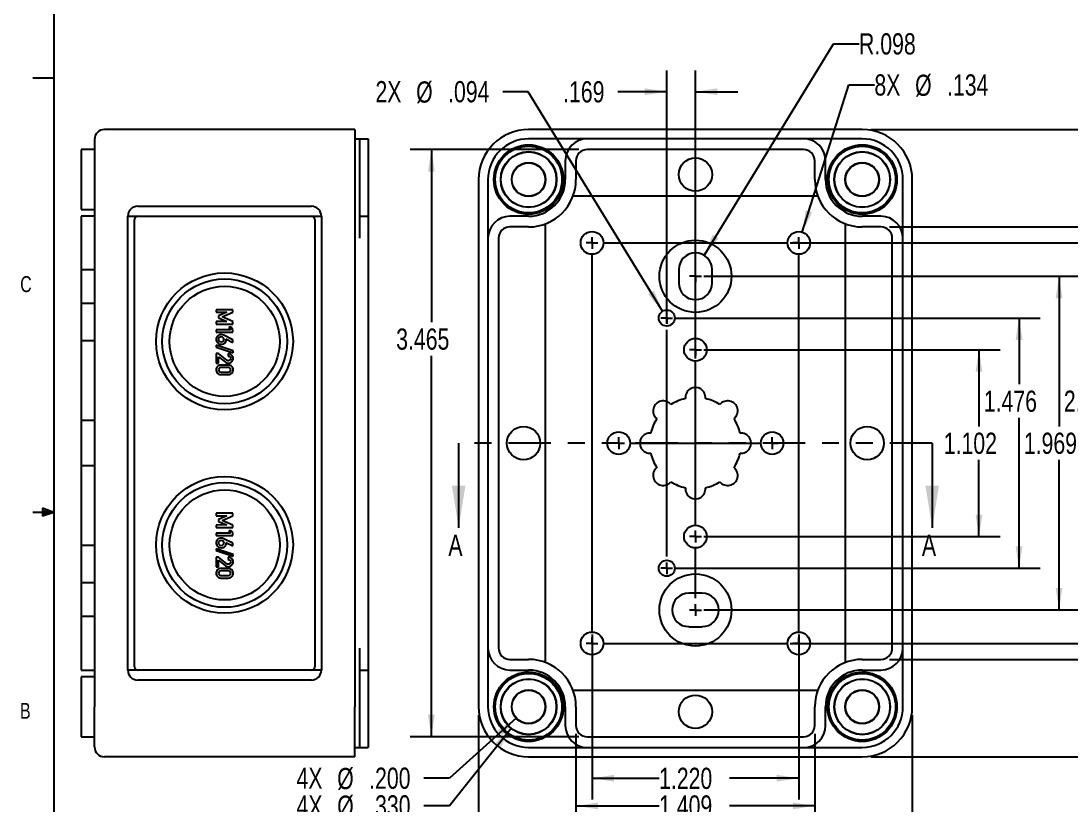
# Paper-space layout 'Layout1' of a CAD drawing. Extents: x 0.4 to 16.6, y 0.2 to 10.8.
# Drawn here: x 0.43 to 6.63, y 3.79 to 8.42 of the extents above; entities that cross this region are included whole.
import ezdxf

# ---------------------------------------------------------------- set-up
doc = ezdxf.new("R2010")
doc.units = 0
doc.header["$MEASUREMENT"] = 0
for name, pattern in [('SLD-DASHED', [0.075, 0.05, -0.025]), ('SLD-PHANTOM', [0.5, 0.25, -0.05, 0.05, -0.05, 0.05, -0.05]), ('SLD-SOLID', [0])]:
    doc.linetypes.add(name, pattern=pattern)
doc.layers.get('0').update_dxf_attribs({"linetype": 'CONTINUOUS'})
doc.layers.add('SLD-0', color=7, linetype='SLD-SOLID')
doc.styles.add('SLDTEXTSTYLE1', font='TXT', dxfattribs={"width": 0.75})
doc.dimstyles.new('SLDDIMSTYLE0', dxfattribs={"dimtxt": 0.125, "dimasz": 0.13, "dimexe": 0, "dimexo": 0.0625, "dimgap": 0.03125, "dimtad": 0, "dimtih": 1, "dimtoh": 1, "dimdec": 3, "dimrnd": 1e-09, "dimzin": 12, "dimtxsty": 'SLDTEXTSTYLE1', "dimsah": 1, "dimcen": 0.09, "dimazin": 3, "dimtfac": 1, "dimtdec": 3, "dimtofl": 0, "dimtmove": 0, "dimatfit": 3, "dimtolj": 1, "dimtzin": 12})
doc.dimstyles.new('SLDDIMSTYLE1', dxfattribs={"dimtxt": 0.125, "dimasz": 0.13, "dimexe": 0, "dimexo": 0.0625, "dimgap": 0.03125, "dimtad": 0, "dimtih": 1, "dimtoh": 1, "dimdec": 3, "dimrnd": 1e-09, "dimzin": 4, "dimtxsty": 'SLDTEXTSTYLE1', "dimsah": 1, "dimcen": 0.09, "dimazin": 3, "dimtfac": 1, "dimtdec": 3, "dimtofl": 0, "dimtmove": 0, "dimatfit": 3, "dimtolj": 1, "dimtzin": 12})
doc.dimstyles.new('SLDDIMSTYLE2', dxfattribs={"dimtxt": 0.125, "dimasz": 0.13, "dimexe": 0, "dimexo": 0.0625, "dimgap": 0.03125, "dimtad": 0, "dimtih": 1, "dimtoh": 1, "dimdec": 3, "dimrnd": 1e-09, "dimzin": 12, "dimtxsty": 'SLDTEXTSTYLE1', "dimsah": 1, "dimcen": 0, "dimazin": 3, "dimtfac": 1, "dimtdec": 3, "dimtofl": 0, "dimtmove": 0, "dimatfit": 3, "dimtolj": 1, "dimtzin": 12})
doc.dimstyles.new('SLDDIMSTYLE3', dxfattribs={"dimtxt": 0.125, "dimasz": 0.13, "dimexe": 0, "dimexo": 0.0625, "dimgap": 0.03125, "dimtad": 0, "dimtih": 1, "dimtoh": 1, "dimdec": 3, "dimrnd": 1e-09, "dimzin": 12, "dimtxsty": 'SLDTEXTSTYLE1', "dimsah": 1, "dimcen": 0.09, "dimazin": 3, "dimtfac": 1, "dimtdec": 3, "dimtmove": 0, "dimatfit": 3, "dimtolj": 1, "dimtzin": 12})
doc.dimstyles.new('SLDDIMSTYLE4', dxfattribs={"dimtxt": 0.125, "dimasz": 0.13, "dimexe": 0, "dimexo": 0.0625, "dimgap": 0.03125, "dimtad": 0, "dimtih": 1, "dimtoh": 1, "dimdec": 3, "dimrnd": 1e-09, "dimzin": 12, "dimtxsty": 'SLDTEXTSTYLE1', "dimsah": 1, "dimcen": 0, "dimazin": 3, "dimtfac": 1, "dimtdec": 3, "dimtofl": 0, "dimtmove": 0, "dimatfit": 3, "dimtolj": 1, "dimtzin": 12})
doc.dimstyles.new('SLDDIMSTYLE5', dxfattribs={"dimtxt": 0.125, "dimasz": 0.13, "dimexe": 0, "dimexo": 0.0625, "dimgap": 0.03125, "dimtad": 0, "dimtih": 1, "dimtoh": 1, "dimdec": 3, "dimrnd": 1e-09, "dimzin": 4, "dimtxsty": 'SLDTEXTSTYLE1', "dimsah": 1, "dimcen": 0, "dimazin": 3, "dimtfac": 1, "dimtdec": 3, "dimtofl": 0, "dimtmove": 0, "dimatfit": 3, "dimtolj": 1, "dimtzin": 12})

# ---------------------------------------------------------------- blocks, each defined once
blk = doc.blocks.new('_D')
at = {"layer": 'SLD-0'}
for p, q in [((3.1322, 4.3204), (3.1322, 3.4866)), ((5.6913, 4.3204), (5.6913, 3.4866)), ((3.1322, 3.6116), (4.2704, 3.6116)), ((5.6913, 3.6116), (4.6861, 3.6116))]:
    blk.add_line(p, q, dxfattribs=at)
for points in [[(3.1322, 3.6116), (3.2622, 3.5916), (3.2622, 3.6316)], [(5.6913, 3.6116), (5.5613, 3.6316), (5.5613, 3.5916)]]:
    blk.add_solid(points, dxfattribs=at)
at = {"layer": 'SLD-0', "insert": (4.2704, 3.6735), "char_height": 0.125, "attachment_point": 1, "style": 'SLDTEXTSTYLE1'}
blk.add_mtext('2.559', dxfattribs=at)
blk = doc.blocks.new('_D_1')
at = {"layer": 'SLD-0'}
for p, q in [((5.446, 7.7759), (7.3911, 7.7759)), ((7.2661, 7.7759), (7.2661, 6.2728)), ((7.2661, 4.0751), (7.2661, 6.0743)), ((5.446, 4.0751), (7.3911, 4.0751))]:
    blk.add_line(p, q, dxfattribs=at)
for points in [[(7.2661, 7.7759), (7.2461, 7.6459), (7.2861, 7.6459)], [(7.2661, 4.0751), (7.2861, 4.2051), (7.2461, 4.2051)]]:
    blk.add_solid(points, dxfattribs=at)
at = {"layer": 'SLD-0', "insert": (7.0583, 6.2355), "char_height": 0.125, "attachment_point": 1, "style": 'SLDTEXTSTYLE1'}
blk.add_mtext('3.701', dxfattribs=at)
blk = doc.blocks.new('_D_2')
at = {"layer": 'SLD-0'}
for p, q in [((4.9701, 7.1066), (6.9186, 7.1066)), ((6.7936, 7.1066), (6.7936, 6.2728)), ((6.7936, 4.7444), (6.7936, 6.0743)), ((4.9701, 4.7444), (6.9186, 4.7444))]:
    blk.add_line(p, q, dxfattribs=at)
for points in [[(6.7936, 7.1066), (6.7736, 6.9766), (6.8136, 6.9766)], [(6.7936, 4.7444), (6.8136, 4.8744), (6.7736, 4.8744)]]:
    blk.add_solid(points, dxfattribs=at)
at = {"layer": 'SLD-0', "insert": (6.5858, 6.2355), "char_height": 0.125, "attachment_point": 1, "style": 'SLDTEXTSTYLE1'}
blk.add_mtext('2.362', dxfattribs=at)
blk = doc.blocks.new('_D_3')
at = {"layer": 'SLD-0'}
for p, q in [((3.8015, 4.7963), (3.8015, 3.8238)), ((5.022, 4.7963), (5.022, 3.8238)), ((3.8015, 3.9488), (4.1972, 3.9488)), ((5.022, 3.9488), (4.6128, 3.9488))]:
    blk.add_line(p, q, dxfattribs=at)
for points in [[(3.8015, 3.9488), (3.9315, 3.9288), (3.9315, 3.9688)], [(5.022, 3.9488), (4.892, 3.9688), (4.892, 3.9288)]]:
    blk.add_solid(points, dxfattribs=at)
at = {"layer": 'SLD-0', "insert": (4.1972, 4.0107), "char_height": 0.125, "attachment_point": 1, "style": 'SLDTEXTSTYLE1'}
blk.add_mtext('1.220', dxfattribs=at)
blk = doc.blocks.new('_D_4')
at = {"layer": 'SLD-0'}
for p, q in [((4.2925, 6.6637), (6.4462, 6.6637)), ((6.3212, 6.6637), (6.3212, 6.2728)), ((6.3212, 5.1873), (6.3212, 6.0743)), ((4.2925, 5.1873), (6.4462, 5.1873))]:
    blk.add_line(p, q, dxfattribs=at)
for points in [[(6.3212, 6.6637), (6.3012, 6.5337), (6.3412, 6.5337)], [(6.3212, 5.1873), (6.3412, 5.3173), (6.3012, 5.3173)]]:
    blk.add_solid(points, dxfattribs=at)
at = {"layer": 'SLD-0', "insert": (6.1134, 6.2355), "char_height": 0.125, "attachment_point": 1, "style": 'SLDTEXTSTYLE1'}
blk.add_mtext('1.476', dxfattribs=at)
blk = doc.blocks.new('_D_5')
at = {"layer": 'SLD-0'}
for p, q in [((4.4617, 6.4767), (6.21, 6.4767)), ((6.085, 6.4767), (6.085, 6.0247)), ((6.085, 5.3743), (6.085, 5.8263)), ((4.4617, 5.3743), (6.21, 5.3743))]:
    blk.add_line(p, q, dxfattribs=at)
for points in [[(6.085, 6.4767), (6.065, 6.3467), (6.105, 6.3467)], [(6.085, 5.3743), (6.105, 5.5043), (6.065, 5.5043)]]:
    blk.add_solid(points, dxfattribs=at)
at = {"layer": 'SLD-0', "insert": (5.8772, 5.9874), "char_height": 0.125, "attachment_point": 1, "style": 'SLDTEXTSTYLE1'}
blk.add_mtext('1.102', dxfattribs=at)
blk = doc.blocks.new('_D_6')
at = {"layer": 'SLD-0'}
for p, q in [((3.4254, 7.9988), (3.2754, 7.9988)), ((4.2178, 6.704), (3.4254, 7.9988))]:
    blk.add_line(p, q, dxfattribs=at)
blk.add_solid([(4.2178, 6.704), (4.167, 6.8253), (4.1329, 6.8045)], dxfattribs=at)
at = {"layer": 'SLD-0', "char_height": 0.125, "attachment_point": 1, "style": 'SLDTEXTSTYLE1'}
for s, insert in [('2X', (2.5236, 8.0614)), ('%%c', (2.7637, 8.0595)), ('.094', (2.9522, 8.0614))]:
    blk.add_mtext(s, dxfattribs=dict(at, insert=insert))
blk = doc.blocks.new('_D_7')
at = {"layer": 'SLD-0'}
for p, q in [((5.0422, 7.1704), (5.3179, 8.0385)), ((5.3179, 8.0385), (5.4679, 8.0385))]:
    blk.add_line(p, q, dxfattribs=at)
blk.add_solid([(5.0422, 7.1704), (5.1006, 7.2883), (5.0625, 7.3004)], dxfattribs=at)
at = {"layer": 'SLD-0', "char_height": 0.125, "attachment_point": 1, "style": 'SLDTEXTSTYLE1'}
for s, insert in [('8X', (5.4679, 8.1011)), ('%%c', (5.708, 8.0992)), ('.134', (5.8965, 8.1011))]:
    blk.add_mtext(s, dxfattribs=dict(at, insert=insert))
blk = doc.blocks.new('_D_8')
at = {"layer": 'SLD-0'}
for p, q in [((4.4617, 6.9098), (6.6824, 6.9098)), ((6.5574, 6.9098), (6.5574, 6.0247)), ((6.5574, 4.9413), (6.5574, 5.8263)), ((4.4617, 4.9413), (6.6824, 4.9413))]:
    blk.add_line(p, q, dxfattribs=at)
for points in [[(6.5574, 6.9098), (6.5374, 6.7798), (6.5774, 6.7798)], [(6.5574, 4.9413), (6.5774, 5.0713), (6.5374, 5.0713)]]:
    blk.add_solid(points, dxfattribs=at)
at = {"layer": 'SLD-0', "insert": (6.3496, 5.9874), "char_height": 0.125, "attachment_point": 1, "style": 'SLDTEXTSTYLE1'}
blk.add_mtext('1.969', dxfattribs=at)
blk = doc.blocks.new('_D_9')
at = {"layer": 'SLD-0'}
for p, q in [((4.2425, 6.6315), (4.2425, 8.1238)), ((4.4117, 6.4248), (4.4117, 8.1238)), ((4.2425, 7.9988), (3.9544, 7.9988)), ((4.4117, 7.9988), (4.6617, 7.9988))]:
    blk.add_line(p, q, dxfattribs=at)
for points in [[(4.2425, 7.9988), (4.1125, 8.0188), (4.1125, 7.9788)], [(4.4117, 7.9988), (4.5417, 7.9788), (4.5417, 8.0188)]]:
    blk.add_solid(points, dxfattribs=at)
at = {"layer": 'SLD-0', "insert": (3.6311, 8.0607), "char_height": 0.125, "attachment_point": 1, "style": 'SLDTEXTSTYLE1'}
blk.add_mtext('.169', dxfattribs=at)
blk = doc.blocks.new('_D_10')
at = {"layer": 'SLD-0'}
for p, q in [((4.4631, 7.0331), (5.2272, 8.2816)), ((5.2272, 8.2816), (5.3772, 8.2816))]:
    blk.add_line(p, q, dxfattribs=at)
blk.add_solid([(4.4631, 7.0331), (4.548, 7.1335), (4.5139, 7.1544)], dxfattribs=at)
at = {"layer": 'SLD-0', "insert": (5.3772, 8.3435), "char_height": 0.125, "attachment_point": 1, "style": 'SLDTEXTSTYLE1'}
blk.add_mtext('R.098', dxfattribs=at)
blk = doc.blocks.new('_D_11')
at = {"layer": 'SLD-0'}
for p, q in [((3.3532, 4.3035), (2.9597, 3.9488)), ((2.9597, 3.9488), (2.8097, 3.9488))]:
    blk.add_line(p, q, dxfattribs=at)
blk.add_solid([(3.3532, 4.3035), (3.2433, 4.2313), (3.2701, 4.2016)], dxfattribs=at)
at = {"layer": 'SLD-0', "char_height": 0.125, "attachment_point": 1, "style": 'SLDTEXTSTYLE1'}
for s, insert in [('4X', (2.0578, 4.0114)), ('%%c', (2.2979, 4.0094)), ('.200', (2.4865, 4.0114))]:
    blk.add_mtext(s, dxfattribs=dict(at, insert=insert))
blk = doc.blocks.new('_D_12')
at = {"layer": 'SLD-0'}
for p, q in [((3.3245, 4.2416), (2.9597, 3.7856)), ((2.9597, 3.7856), (2.8097, 3.7856))]:
    blk.add_line(p, q, dxfattribs=at)
blk.add_solid([(3.3245, 4.2416), (3.2277, 4.1526), (3.2589, 4.1276)], dxfattribs=at)
at = {"layer": 'SLD-0', "char_height": 0.125, "attachment_point": 1, "style": 'SLDTEXTSTYLE1'}
for s, insert in [('4X', (2.0578, 3.8481)), ('%%c', (2.2979, 3.8462)), ('.330', (2.4865, 3.8481))]:
    blk.add_mtext(s, dxfattribs=dict(at, insert=insert))
blk = doc.blocks.new('_D_13')
at = {"layer": 'SLD-0'}
for p, q in [((3.707, 4.2102), (3.707, 3.6606)), ((5.1165, 4.2102), (5.1165, 3.6606)), ((3.707, 3.7856), (4.1972, 3.7856)), ((5.1165, 3.7856), (4.6128, 3.7856))]:
    blk.add_line(p, q, dxfattribs=at)
for points in [[(3.707, 3.7856), (3.837, 3.7656), (3.837, 3.8056)], [(5.1165, 3.7856), (4.9865, 3.8056), (4.9865, 3.7656)]]:
    blk.add_solid(points, dxfattribs=at)
at = {"layer": 'SLD-0', "insert": (4.1972, 3.8475), "char_height": 0.125, "attachment_point": 1, "style": 'SLDTEXTSTYLE1'}
blk.add_mtext('1.409', dxfattribs=at)
blk = doc.blocks.new('_D_14')
at = {"layer": 'SLD-0'}
for p, q in [((5.5562, 7.2011), (7.1549, 7.2011)), ((7.0299, 7.2011), (7.0299, 6.0247)), ((7.0299, 4.6499), (7.0299, 5.8263)), ((5.5562, 4.6499), (7.1549, 4.6499))]:
    blk.add_line(p, q, dxfattribs=at)
for points in [[(7.0299, 7.2011), (7.0099, 7.0711), (7.0499, 7.0711)], [(7.0299, 4.6499), (7.0499, 4.7799), (7.0099, 4.7799)]]:
    blk.add_solid(points, dxfattribs=at)
at = {"layer": 'SLD-0', "insert": (6.822, 5.9874), "char_height": 0.125, "attachment_point": 1, "style": 'SLDTEXTSTYLE1'}
blk.add_mtext('2.551', dxfattribs=at)
blk = doc.blocks.new('_D_15')
at = {"layer": 'SLD-0'}
for p, q in [((3.7239, 7.6578), (2.7287, 7.6578)), ((2.8537, 7.6578), (2.8537, 6.6393)), ((2.8537, 4.1932), (2.8537, 6.4409)), ((3.7239, 4.1932), (2.7287, 4.1932))]:
    blk.add_line(p, q, dxfattribs=at)
for points in [[(2.8537, 7.6578), (2.8337, 7.5278), (2.8737, 7.5278)], [(2.8537, 4.1932), (2.8737, 4.3232), (2.8337, 4.3232)]]:
    blk.add_solid(points, dxfattribs=at)
at = {"layer": 'SLD-0', "insert": (2.6459, 6.602), "char_height": 0.125, "attachment_point": 1, "style": 'SLDTEXTSTYLE1'}
blk.add_mtext('3.465', dxfattribs=at)
blk = doc.blocks.new('SW_CENTERMARKSYMBOL_0')
at = {"layer": 'SLD-0', "color": 0}
for p, q in [((0, 0), (-0.035, 0)), ((0, 0), (0, 0.035)), ((0, 0), (0, -0.035)), ((0, 0), (0.035, 0)), ((0.07, 0), (1.1505, 0)), ((1.2205, 0), (1.1855, 0)), ((1.2205, 0), (1.2205, 0.035)), ((1.2205, 0), (1.2205, -0.035)), ((1.2205, 0), (1.2555, 0)), ((0, -2.2922), (0, -0.07)), ((1.2205, -2.2922), (1.2205, -0.07)), ((0.6102, -0.1969), (0.6102, -0.1619)), ((0.6102, -0.1969), (0.5752, -0.1969)), ((0.6102, -0.1969), (0.6102, -0.2319)), ((0.6102, -0.1969), (0.6452, -0.1969)), ((0.6102, -0.5599), (0.6102, -0.2669)), ((0.4409, -0.4429), (0.4409, -0.4079)), ((0.4409, -0.4429), (0.4059, -0.4429)), ((0.4409, -0.4429), (0.4409, -0.4779)), ((0.4409, -0.4429), (0.4759, -0.4429)), ((0.4409, -1.8493), (0.4409, -0.5129)), ((0.6102, -0.6299), (0.6102, -0.5949)), ((0.6102, -0.6299), (0.5752, -0.6299)), ((0.6102, -0.6299), (0.6102, -0.6649)), ((0.6102, -0.6299), (0.6452, -0.6299)), ((0.6102, -1.6623), (0.6102, -0.6999)), ((0.1575, -1.1811), (0.1575, -1.1461)), ((1.063, -1.1811), (1.063, -1.1461)), ((0.1575, -1.1811), (0.1225, -1.1811)), ((0.1575, -1.1811), (0.1575, -1.2161)), ((0.1575, -1.1811), (0.1925, -1.1811)), ((0.2275, -1.1811), (0.993, -1.1811)), ((1.063, -1.1811), (1.028, -1.1811)), ((1.063, -1.1811), (1.063, -1.2161)), ((1.063, -1.1811), (1.098, -1.1811)), ((0.6102, -1.7323), (0.5752, -1.7323)), ((0.6102, -1.7323), (0.6102, -1.6973)), ((0.6102, -1.7323), (0.6102, -1.7673)), ((0.6102, -1.7323), (0.6452, -1.7323)), ((0.6102, -2.0954), (0.6102, -1.8023)), ((0.4409, -1.9193), (0.4059, -1.9193)), ((0.4409, -1.9193), (0.4409, -1.8843)), ((0.4409, -1.9193), (0.4409, -1.9543)), ((0.4409, -1.9193), (0.4759, -1.9193)), ((0.6102, -2.1654), (0.5752, -2.1654)), ((0.6102, -2.1654), (0.6102, -2.1304)), ((0.6102, -2.1654), (0.6102, -2.2004)), ((0.6102, -2.1654), (0.6452, -2.1654)), ((0, -2.3622), (0, -2.3272)), ((1.2205, -2.3622), (1.2205, -2.3272)), ((0, -2.3622), (-0.035, -2.3622)), ((0, -2.3622), (0, -2.3972)), ((0, -2.3622), (0.035, -2.3622)), ((0.07, -2.3622), (1.1505, -2.3622)), ((1.2205, -2.3622), (1.1855, -2.3622)), ((1.2205, -2.3622), (1.2205, -2.3972)), ((1.2205, -2.3622), (1.2555, -2.3622))]:
    blk.add_line(p, q, dxfattribs=at)

psp = doc.layouts.get("Layout1")

# ---------------------------------------------------------------- linework, layer by layer
at = {"color": 7, "linetype": 'SLD-SOLID'}
for p, q in [((0.6263, 10.6421), (0.6263, 0.3921)), ((0.6263, 8.0796), (0.5013, 8.0796)), ((2.4014, 7.7759), (0.925, 7.7759)), ((2.4014, 7.7759), (2.4014, 7.4806)), ((5.396, 7.7759), (3.4275, 7.7759)), ((0.8659, 7.7169), (0.8659, 7.4806)), ((2.4014, 7.7208), (2.4289, 7.7208)), ((2.4289, 7.7208), (2.4289, 7.4806)), ((2.4289, 7.7208), (2.4801, 7.7208)), ((2.4801, 7.7208), (2.4801, 7.5909)), ((3.7739, 7.7208), (3.4275, 7.7208)), ((5.0495, 7.7208), (3.7739, 7.7208)), ((5.396, 7.7208), (5.0495, 7.7208)), ((0.8659, 7.6578), (0.7872, 7.6578)), ((0.7872, 7.6578), (0.7872, 7.3035)), ((5.0495, 7.6578), (3.7739, 7.6578)), ((2.4801, 7.5909), (2.4801, 7.4806)), ((3.644, 7.5909), (3.644, 7.4806)), ((3.707, 7.5909), (3.707, 7.4806)), ((5.1165, 7.4806), (5.1165, 7.5909)), ((5.1795, 7.4806), (5.1795, 7.5909)), ((0.8659, 7.4806), (0.8659, 4.3704)), ((2.4014, 7.4806), (2.4014, 4.3704)), ((2.4289, 7.4806), (2.4289, 7.1342)), ((2.4801, 7.4806), (2.4801, 7.2641)), ((3.1322, 7.4806), (3.1322, 4.3704)), ((3.1873, 7.4806), (3.1873, 7.1342)), ((5.6362, 7.1342), (5.6362, 7.4806)), ((5.6913, 4.3704), (5.6913, 7.4806)), ((5.1344, 7.3822), (3.6891, 7.3822)), ((1.1218, 7.3232), (2.1455, 7.3232)), ((0.7872, 7.3035), (0.8659, 7.3035)), ((0.8659, 7.2641), (0.7872, 7.2641)), ((0.7872, 7.2641), (0.7872, 6.9491)), ((1.0628, 4.5869), (1.0628, 7.2641)), ((1.0628, 7.2641), (1.1218, 7.2641)), ((1.1218, 7.2641), (2.1455, 7.2641)), ((2.1455, 7.2641), (2.2045, 7.2641)), ((2.2045, 7.2641), (2.2045, 4.5869)), ((2.4289, 7.2641), (2.4801, 7.2641)), ((2.4801, 7.2641), (2.4801, 7.1342)), ((3.4275, 7.2641), (3.3173, 7.2641)), ((5.5062, 7.2641), (5.396, 7.2641)), ((1.1022, 4.6066), (1.1022, 7.2444)), ((2.1652, 7.2444), (2.1652, 4.6066)), ((3.4275, 7.2011), (3.3173, 7.2011)), ((3.5259, 7.219), (3.5259, 4.632)), ((5.2976, 4.632), (5.2976, 7.219)), ((5.5062, 7.2011), (5.396, 7.2011)), ((2.4801, 7.1342), (2.4801, 4.7169)), ((3.1873, 7.1342), (3.1873, 4.7169)), ((3.2503, 7.1342), (3.2503, 4.7169)), ((5.5732, 4.7169), (5.5732, 7.1342)), ((5.6362, 4.7169), (5.6362, 7.1342)), ((0.7872, 6.9491), (0.8659, 6.9491)), ((0.7872, 6.9491), (0.7872, 6.7501)), ((4.3133, 6.9491), (4.3133, 6.8704)), ((4.5102, 6.8704), (4.5102, 6.9491)), ((0.8659, 6.7501), (0.7872, 6.7501)), ((0.7872, 6.7501), (0.7872, 6.53)), ((1.5844, 6.7123), (1.5844, 6.6974)), ((1.6827, 6.7123), (1.5844, 6.7123)), ((1.5844, 6.6974), (1.6457, 6.6974)), ((1.6457, 6.6974), (1.5984, 6.6765)), ((1.6186, 6.67), (1.6827, 6.6982)), ((1.6827, 6.6982), (1.6827, 6.7123)), ((1.6457, 6.6434), (1.5844, 6.6432)), ((1.5844, 6.6432), (1.5844, 6.6283)), ((1.5984, 6.6765), (1.5984, 6.664)), ((1.5984, 6.664), (1.6457, 6.6434)), ((1.6827, 6.6424), (1.6186, 6.67)), ((1.6827, 6.6283), (1.6827, 6.6424)), ((1.5842, 6.5948), (1.5842, 6.5806)), ((1.6678, 6.5948), (1.5842, 6.5948)), ((1.5842, 6.5806), (1.6827, 6.5806)), ((1.5844, 6.6283), (1.6827, 6.6283)), ((1.6576, 6.6088), (1.6678, 6.5948)), ((1.6725, 6.6088), (1.6576, 6.6088)), ((1.6827, 6.5948), (1.6725, 6.6088)), ((1.6827, 6.5806), (1.6827, 6.5948)), ((0.8659, 6.53), (0.7872, 6.53)), ((0.7872, 6.53), (0.7872, 6.3387)), ((1.6826, 6.5356), (1.6297, 6.5621)), ((1.641, 6.5404), (1.6826, 6.5199)), ((1.6826, 6.5199), (1.6826, 6.5356)), ((1.6836, 6.4699), (1.5836, 6.503)), ((1.5836, 6.503), (1.5836, 6.4922)), ((1.5836, 6.4922), (1.6836, 6.4591)), ((1.5844, 6.4537), (1.5844, 6.3976)), ((1.5976, 6.4537), (1.5844, 6.4537)), ((1.6457, 6.4152), (1.5976, 6.4537)), ((1.6553, 6.4537), (1.6553, 6.4396)), ((1.6836, 6.4591), (1.6836, 6.4699)), ((1.5844, 6.3976), (1.5984, 6.3976)), ((1.5984, 6.3976), (1.5984, 6.4351)), ((1.5984, 6.4351), (1.6381, 6.4035)), ((1.6553, 6.3865), (1.6119, 6.3865)), ((0.7872, 6.3387), (0.7872, 6.3028)), ((1.6119, 6.3306), (1.6553, 6.3306)), ((1.6545, 6.3724), (1.6127, 6.3724)), ((1.6127, 6.3447), (1.6545, 6.3447)), ((0.7872, 6.3028), (0.7872, 6.0594)), ((0.8659, 6.0594), (0.7872, 6.0594)), ((0.7872, 6.0594), (0.7872, 5.7917)), ((3.0146, 5.9255), (3.0146, 5.4255)), ((5.8089, 5.9255), (5.8089, 5.4255)), ((0.8659, 5.7917), (0.7872, 5.7917)), ((0.7872, 5.7917), (0.7872, 5.5254)), ((0.6263, 5.5171), (0.5013, 5.5171)), ((0.5591, 5.5411), (0.5591, 5.4945)), ((0.6263, 5.5171), (0.5591, 5.5411)), ((0.6263, 5.5171), (0.5591, 5.5261)), ((0.6263, 5.5171), (0.5591, 5.5068)), ((0.6263, 5.5171), (0.5591, 5.4945)), ((0.7872, 5.5254), (0.7872, 5.4917)), ((0.7872, 5.4917), (0.7872, 5.3212)), ((1.5844, 5.5115), (1.5844, 5.4966)), ((1.6827, 5.5115), (1.5844, 5.5115)), ((1.5844, 5.4966), (1.6457, 5.4966)), ((1.6457, 5.4966), (1.5984, 5.4757)), ((1.5984, 5.4757), (1.5984, 5.4632)), ((1.5984, 5.4632), (1.6457, 5.4427)), ((1.6186, 5.4692), (1.6827, 5.4974)), ((1.6827, 5.4416), (1.6186, 5.4692)), ((1.6827, 5.4974), (1.6827, 5.5115)), ((1.6678, 5.394), (1.5842, 5.394)), ((1.5842, 5.394), (1.5842, 5.3798)), ((1.6457, 5.4427), (1.5844, 5.4424)), ((1.5844, 5.4424), (1.5844, 5.4275)), ((1.5844, 5.4275), (1.6827, 5.4275)), ((1.6576, 5.408), (1.6678, 5.394)), ((1.6725, 5.408), (1.6576, 5.408)), ((1.6827, 5.394), (1.6725, 5.408)), ((1.6827, 5.4275), (1.6827, 5.4416)), ((1.6827, 5.3798), (1.6827, 5.394)), ((1.5842, 5.3798), (1.6827, 5.3798)), ((1.6826, 5.3348), (1.6297, 5.3613)), ((1.641, 5.3396), (1.6826, 5.3191)), ((1.6826, 5.3191), (1.6826, 5.3348)), ((0.8659, 5.3212), (0.7872, 5.3212)), ((0.7872, 5.3212), (0.7872, 5.1009)), ((1.6836, 5.2692), (1.5836, 5.3022)), ((1.5836, 5.3022), (1.5836, 5.2914)), ((1.5836, 5.2914), (1.6836, 5.2584)), ((1.6836, 5.2584), (1.6836, 5.2692)), ((1.5844, 5.2529), (1.5844, 5.1968)), ((1.5976, 5.2529), (1.5844, 5.2529)), ((1.6457, 5.2144), (1.5976, 5.2529)), ((1.5984, 5.1968), (1.5984, 5.2343)), ((1.5984, 5.2343), (1.6381, 5.2027)), ((1.6553, 5.2529), (1.6553, 5.2388)), ((1.5844, 5.1968), (1.5984, 5.1968)), ((1.6553, 5.1857), (1.6119, 5.1857)), ((1.6545, 5.1716), (1.6127, 5.1716)), ((1.6127, 5.1439), (1.6545, 5.1439)), ((0.8659, 5.1009), (0.7872, 5.1009)), ((0.7872, 5.1009), (0.7872, 4.9019)), ((1.6119, 5.1298), (1.6553, 5.1298)), ((4.4511, 5.0397), (4.3724, 5.0397)), ((0.8659, 4.9019), (0.7872, 4.9019)), ((0.7872, 4.9019), (0.7872, 4.5869)), ((4.3724, 4.8428), (4.4511, 4.8428)), ((2.4289, 4.7169), (2.4289, 4.3704)), ((2.4801, 4.7169), (2.4801, 4.5869)), ((3.1873, 4.7169), (3.1873, 4.3704)), ((5.6362, 4.3704), (5.6362, 4.7169)), ((3.3173, 4.6499), (3.4275, 4.6499)), ((5.396, 4.6499), (5.5062, 4.6499)), ((0.7872, 4.5869), (0.8659, 4.5869)), ((1.1218, 4.5869), (1.0628, 4.5869)), ((2.1455, 4.5869), (1.1218, 4.5869)), ((2.2045, 4.5869), (2.1455, 4.5869)), ((2.4289, 4.5869), (2.4801, 4.5869)), ((2.4801, 4.5869), (2.4801, 4.3704)), ((3.3173, 4.5869), (3.4275, 4.5869)), ((5.396, 4.5869), (5.5062, 4.5869)), ((0.8659, 4.5476), (0.7872, 4.5476)), ((0.7872, 4.5476), (0.7872, 4.1932)), ((2.1455, 4.5279), (1.1218, 4.5279)), ((3.6891, 4.4688), (5.1344, 4.4688)), ((0.8659, 4.1342), (0.8659, 4.3704)), ((2.4014, 4.0751), (2.4014, 4.3704)), ((2.4289, 4.3704), (2.4289, 4.1302)), ((2.4801, 4.3704), (2.4801, 4.2602)), ((3.644, 4.3704), (3.644, 4.2602)), ((3.707, 4.3704), (3.707, 4.2602)), ((5.1165, 4.2602), (5.1165, 4.3704)), ((5.1795, 4.2602), (5.1795, 4.3704)), ((2.4801, 4.2602), (2.4801, 4.1302)), ((0.7872, 4.1932), (0.8659, 4.1932)), ((3.7739, 4.1932), (5.0495, 4.1932)), ((2.4014, 4.1302), (2.4289, 4.1302)), ((2.4289, 4.1302), (2.4801, 4.1302)), ((3.4275, 4.1302), (3.7739, 4.1302)), ((3.7739, 4.1302), (5.0495, 4.1302)), ((5.0495, 4.1302), (5.396, 4.1302)), ((2.4014, 4.0751), (0.925, 4.0751)), ((3.4275, 4.0751), (5.396, 4.0751))]:
    psp.add_line(p, q, dxfattribs=at)
at = {"color": 7, "linetype": 'SLD-PHANTOM'}
psp.add_line((5.8089, 5.9255), (3.0146, 5.9255), dxfattribs=at)
at = {"color": 7, "linetype": 'SLD-SOLID'}
for centre, radius in [((3.4275, 7.4806), 0.2051), ((5.396, 7.4806), 0.2051), ((3.4275, 7.4806), 0.2008), ((3.4275, 7.4806), 0.1969), ((3.4275, 7.4806), 0.1649), ((3.4275, 7.4806), 0.1634), ((5.396, 7.4806), 0.2008), ((5.396, 7.4806), 0.1969), ((5.396, 7.4806), 0.1649), ((5.396, 7.4806), 0.1634), ((3.4275, 7.4806), 0.1), ((3.4275, 7.4806), 0.0984), ((4.4117, 7.5102), 0.0984), ((5.396, 7.4806), 0.1), ((5.396, 7.4806), 0.0984), ((3.8015, 7.1066), 0.0669), ((5.022, 7.1066), 0.0669), ((4.4117, 6.9098), 0.2126), ((1.6337, 6.5259), 0.4035), ((1.6337, 6.5259), 0.3681), ((1.6337, 6.5259), 0.3248), ((4.2425, 6.6637), 0.0472), ((4.4117, 6.4767), 0.0669), ((3.398, 5.9255), 0.0984), ((5.4255, 5.9255), 0.0984), ((3.959, 5.9255), 0.0669), ((4.8645, 5.9255), 0.0669), ((1.6337, 5.3251), 0.4035), ((1.6337, 5.3251), 0.3681), ((1.6337, 5.3251), 0.3248), ((4.4117, 5.3743), 0.0669), ((4.2425, 5.1873), 0.0472), ((4.4117, 4.9413), 0.2126), ((3.8015, 4.7444), 0.0669), ((5.022, 4.7444), 0.0669), ((3.4275, 4.3704), 0.2051), ((3.4275, 4.3704), 0.2008), ((3.4275, 4.3704), 0.1969), ((3.4275, 4.3704), 0.1649), ((3.4275, 4.3704), 0.1634), ((5.396, 4.3704), 0.2051), ((5.396, 4.3704), 0.2008), ((5.396, 4.3704), 0.1969), ((5.396, 4.3704), 0.1649), ((5.396, 4.3704), 0.1634), ((3.4275, 4.3704), 0.1), ((3.4275, 4.3704), 0.0984), ((5.396, 4.3704), 0.1), ((5.396, 4.3704), 0.0984), ((4.4117, 4.3409), 0.0984)]:
    psp.add_circle(centre, radius, dxfattribs=at)
at = {"color": 7, "linetype": 'SLD-DASHED'}
for centre in [(3.4275, 7.4806), (5.396, 7.4806), (3.4275, 4.3704), (5.396, 4.3704)]:
    psp.add_circle(centre, 0.1969, dxfattribs=at)
at = {"color": 7, "linetype": 'SLD-SOLID'}
for centre, radius, start, end in [((0.925, 7.7169), 0.0591, 90, 180), ((3.4275, 7.4806), 0.2953, 90, 180), ((5.396, 7.4806), 0.2953, 0, 90), ((3.4275, 7.4806), 0.2402, 90, 180), ((3.7739, 7.5909), 0.1299, 90, 180), ((5.0495, 7.5909), 0.1299, 360, 90), ((5.396, 7.4806), 0.2402, 360, 90), ((3.7739, 7.5909), 0.0669, 90, 180), ((5.0495, 7.5909), 0.0669, 0, 90), ((3.4275, 7.4806), 0.2795, 270, 360), ((3.4275, 7.4806), 0.2165, 270, 0), ((5.396, 7.4806), 0.2795, 180, 270), ((5.396, 7.4806), 0.2165, 180, 270), ((1.1218, 7.2641), 0.0591, 90, 180), ((2.1455, 7.2641), 0.0591, 360, 90), ((1.1218, 7.2444), 0.0197, 90, 180), ((2.1455, 7.2444), 0.0197, 0, 90), ((3.3173, 7.1342), 0.1299, 90, 180), ((5.5062, 7.1342), 0.1299, 360, 90), ((3.3173, 7.1342), 0.0669, 90, 180), ((5.5062, 7.1342), 0.0669, 0, 90), ((4.4117, 6.9491), 0.0984, 0, 180), ((4.4117, 6.8704), 0.0984, 180, 0), ((4.4117, 6.1952), 0.0591, 353.71414, 186.28586), ((4.221, 6.1162), 0.0591, 38.71414, 231.28586), ((4.4117, 5.9255), 0.2697, 102.57172, 122.42828), ((4.4117, 5.9255), 0.2697, 57.57172, 77.42828), ((4.6024, 6.1162), 0.0591, 308.71414, 141.28586), ((4.4117, 5.9255), 0.2697, 147.57172, 167.42828), ((4.4117, 5.9255), 0.2697, 12.57172, 32.42828), ((4.1421, 5.9255), 0.0591, 83.71414, 276.28586), ((4.6814, 5.9255), 0.0591, 263.71414, 96.28586), ((4.4117, 5.9255), 0.2697, 192.57172, 212.42828), ((4.4117, 5.9255), 0.2697, 327.57172, 347.42828), ((4.221, 5.7348), 0.0591, 128.71414, 321.28586), ((4.6024, 5.7348), 0.0591, 218.71414, 51.28586), ((4.4117, 5.9255), 0.2697, 237.57172, 257.42828), ((4.4117, 5.6558), 0.0591, 173.71414, 6.28586), ((4.4117, 5.9255), 0.2697, 282.57172, 302.42828), ((4.3724, 4.9413), 0.0984, 90, 270), ((4.4511, 4.9413), 0.0984, 270, 90), ((3.3173, 4.7169), 0.1299, 180, 270), ((3.3173, 4.7169), 0.0669, 180, 270), ((5.5062, 4.7169), 0.0669, 270, 360), ((5.5062, 4.7169), 0.1299, 270, 0), ((3.4275, 4.3704), 0.2795, 0, 90), ((5.396, 4.3704), 0.2795, 90, 180), ((1.1218, 4.5869), 0.0591, 180, 270), ((1.1218, 4.6066), 0.0197, 180, 270), ((2.1455, 4.6066), 0.0197, 270, 360), ((2.1455, 4.5869), 0.0591, 270, 0), ((3.4275, 4.3704), 0.2165, 0, 90), ((5.396, 4.3704), 0.2165, 90, 180), ((3.4275, 4.3704), 0.2953, 180, 270), ((3.4275, 4.3704), 0.2402, 180, 270), ((5.396, 4.3704), 0.2402, 270, 0), ((5.396, 4.3704), 0.2953, 270, 0), ((3.7739, 4.2602), 0.1299, 180, 270), ((3.7739, 4.2602), 0.0669, 180, 270), ((5.0495, 4.2602), 0.0669, 270, 360), ((5.0495, 4.2602), 0.1299, 270, 0), ((0.925, 4.1342), 0.0591, 180, 270)]:
    psp.add_arc(centre, radius, start, end, dxfattribs=at)
for points in [[(1.5912, 6.5574), (1.5859, 6.5517), (1.5832, 6.5454), (1.5832, 6.5384)], [(1.5832, 6.5384), (1.5832, 6.5311), (1.5856, 6.5244), (1.5905, 6.5184)], [(1.5905, 6.5184), (1.5953, 6.5123), (1.6034, 6.5093), (1.6148, 6.5093)], [(1.6132, 6.5659), (1.6038, 6.5659), (1.5965, 6.563), (1.5912, 6.5574)], [(1.6135, 6.5518), (1.6027, 6.5518), (1.5973, 6.547), (1.5973, 6.5376)], [(1.5973, 6.5376), (1.5973, 6.5344), (1.5985, 6.5312), (1.601, 6.5281)], [(1.601, 6.5281), (1.6034, 6.525), (1.6075, 6.5235), (1.6135, 6.5235)], [(1.6297, 6.5621), (1.6247, 6.5647), (1.6191, 6.5659), (1.6132, 6.5659)], [(1.6257, 6.5476), (1.623, 6.5504), (1.6189, 6.5518), (1.6135, 6.5518)], [(1.6135, 6.5235), (1.6189, 6.5235), (1.6231, 6.5249), (1.6257, 6.5277)], [(1.6148, 6.5093), (1.6243, 6.5093), (1.6312, 6.5117), (1.6356, 6.5165)], [(1.6297, 6.5376), (1.6297, 6.5416), (1.6283, 6.5449), (1.6257, 6.5476)], [(1.6257, 6.5277), (1.6283, 6.5304), (1.6297, 6.5337), (1.6297, 6.5376)], [(1.6356, 6.5165), (1.64, 6.5213), (1.6422, 6.5268), (1.6422, 6.5329)], [(1.6422, 6.5329), (1.6422, 6.5358), (1.6418, 6.5383), (1.641, 6.5404)], [(1.6754, 6.4455), (1.6699, 6.4509), (1.6632, 6.4537), (1.6553, 6.4537)], [(1.6836, 6.4263), (1.6836, 6.4337), (1.6808, 6.4401), (1.6754, 6.4455)], [(1.6119, 6.3865), (1.6028, 6.3865), (1.5958, 6.3837), (1.5909, 6.378)], [(1.6381, 6.4035), (1.643, 6.3995), (1.6487, 6.3976), (1.6554, 6.3976)], [(1.6509, 6.4123), (1.6493, 6.4128), (1.6476, 6.4137), (1.6457, 6.4152)], [(1.6555, 6.4116), (1.654, 6.4116), (1.6525, 6.4119), (1.6509, 6.4123)], [(1.6553, 6.4396), (1.6597, 6.4393), (1.6631, 6.4377), (1.6657, 6.435)], [(1.6762, 6.378), (1.6713, 6.3837), (1.6643, 6.3865), (1.6553, 6.3865)], [(1.6554, 6.3976), (1.6632, 6.3976), (1.6698, 6.4003), (1.6753, 6.4058)], [(1.6651, 6.4153), (1.6621, 6.4128), (1.6589, 6.4116), (1.6555, 6.4116)], [(1.6695, 6.4252), (1.6695, 6.421), (1.668, 6.4177), (1.6651, 6.4153)], [(1.6657, 6.435), (1.6682, 6.4323), (1.6695, 6.429), (1.6695, 6.4252)], [(1.6753, 6.4058), (1.6808, 6.4113), (1.6836, 6.4181), (1.6836, 6.4263)], [(1.5909, 6.378), (1.586, 6.3723), (1.5836, 6.3659), (1.5836, 6.3586)], [(1.5836, 6.3586), (1.5836, 6.3513), (1.586, 6.3449), (1.5909, 6.3392)], [(1.5909, 6.3392), (1.5958, 6.3335), (1.6028, 6.3306), (1.6119, 6.3306)], [(1.6015, 6.3686), (1.5989, 6.3661), (1.5976, 6.3627), (1.5976, 6.3586)], [(1.5976, 6.3586), (1.5976, 6.3544), (1.5989, 6.3511), (1.6015, 6.3486)], [(1.6127, 6.3724), (1.6079, 6.3724), (1.6042, 6.3712), (1.6015, 6.3686)], [(1.6015, 6.3486), (1.6042, 6.346), (1.6079, 6.3447), (1.6127, 6.3447)], [(1.6655, 6.3686), (1.6628, 6.3712), (1.6592, 6.3724), (1.6545, 6.3724)], [(1.6545, 6.3447), (1.6592, 6.3447), (1.6628, 6.346), (1.6655, 6.3486)], [(1.6553, 6.3306), (1.6643, 6.3306), (1.6713, 6.3335), (1.6762, 6.3392)], [(1.6695, 6.3586), (1.6695, 6.3627), (1.6682, 6.3661), (1.6655, 6.3686)], [(1.6655, 6.3486), (1.6682, 6.3511), (1.6695, 6.3544), (1.6695, 6.3586)], [(1.6836, 6.3586), (1.6836, 6.3659), (1.6811, 6.3723), (1.6762, 6.378)], [(1.6762, 6.3392), (1.6811, 6.3449), (1.6836, 6.3513), (1.6836, 6.3586)], [(1.5912, 5.3566), (1.5859, 5.3509), (1.5832, 5.3446), (1.5832, 5.3376)], [(1.5832, 5.3376), (1.5832, 5.3303), (1.5856, 5.3236), (1.5905, 5.3176)], [(1.6132, 5.3651), (1.6038, 5.3651), (1.5965, 5.3623), (1.5912, 5.3566)], [(1.6135, 5.351), (1.6027, 5.351), (1.5973, 5.3463), (1.5973, 5.3368)], [(1.5973, 5.3368), (1.5973, 5.3336), (1.5985, 5.3304), (1.601, 5.3273)], [(1.6297, 5.3613), (1.6247, 5.3639), (1.6191, 5.3651), (1.6132, 5.3651)], [(1.6257, 5.3468), (1.623, 5.3496), (1.6189, 5.351), (1.6135, 5.351)], [(1.6297, 5.3368), (1.6297, 5.3409), (1.6283, 5.3442), (1.6257, 5.3468)], [(1.6257, 5.3269), (1.6283, 5.3296), (1.6297, 5.3329), (1.6297, 5.3368)], [(1.6356, 5.3157), (1.64, 5.3205), (1.6422, 5.326), (1.6422, 5.3321)], [(1.6422, 5.3321), (1.6422, 5.335), (1.6418, 5.3375), (1.641, 5.3396)], [(1.5905, 5.3176), (1.5953, 5.3116), (1.6034, 5.3085), (1.6148, 5.3085)], [(1.601, 5.3273), (1.6034, 5.3242), (1.6075, 5.3227), (1.6135, 5.3227)], [(1.6135, 5.3227), (1.6189, 5.3227), (1.6231, 5.3241), (1.6257, 5.3269)], [(1.6148, 5.3085), (1.6243, 5.3085), (1.6312, 5.3109), (1.6356, 5.3157)], [(1.6509, 5.2115), (1.6493, 5.212), (1.6476, 5.2129), (1.6457, 5.2144)], [(1.6555, 5.2108), (1.654, 5.2108), (1.6525, 5.2111), (1.6509, 5.2115)], [(1.6754, 5.2447), (1.6699, 5.2501), (1.6632, 5.2529), (1.6553, 5.2529)], [(1.6553, 5.2388), (1.6597, 5.2385), (1.6631, 5.237), (1.6657, 5.2343)], [(1.6554, 5.1968), (1.6632, 5.1968), (1.6698, 5.1996), (1.6753, 5.205)], [(1.6651, 5.2145), (1.6621, 5.2121), (1.6589, 5.2108), (1.6555, 5.2108)], [(1.6695, 5.2244), (1.6695, 5.2202), (1.668, 5.2169), (1.6651, 5.2145)], [(1.6657, 5.2343), (1.6682, 5.2316), (1.6695, 5.2283), (1.6695, 5.2244)], [(1.6753, 5.205), (1.6808, 5.2105), (1.6836, 5.2173), (1.6836, 5.2255)], [(1.6836, 5.2255), (1.6836, 5.2329), (1.6808, 5.2393), (1.6754, 5.2447)], [(1.5909, 5.1772), (1.586, 5.1715), (1.5836, 5.1651), (1.5836, 5.1578)], [(1.5836, 5.1578), (1.5836, 5.1506), (1.586, 5.1441), (1.5909, 5.1384)], [(1.6119, 5.1857), (1.6028, 5.1857), (1.5958, 5.1829), (1.5909, 5.1772)], [(1.6015, 5.1679), (1.5989, 5.1653), (1.5976, 5.162), (1.5976, 5.1578)], [(1.5976, 5.1578), (1.5976, 5.1537), (1.5989, 5.1503), (1.6015, 5.1478)], [(1.6127, 5.1716), (1.6079, 5.1716), (1.6042, 5.1704), (1.6015, 5.1679)], [(1.6015, 5.1478), (1.6042, 5.1452), (1.6079, 5.1439), (1.6127, 5.1439)], [(1.6381, 5.2027), (1.643, 5.1988), (1.6487, 5.1968), (1.6554, 5.1968)], [(1.6655, 5.1678), (1.6628, 5.1704), (1.6592, 5.1716), (1.6545, 5.1716)], [(1.6545, 5.1439), (1.6592, 5.1439), (1.6628, 5.1452), (1.6655, 5.1478)], [(1.6762, 5.1772), (1.6713, 5.1829), (1.6643, 5.1857), (1.6553, 5.1857)], [(1.6695, 5.1578), (1.6695, 5.162), (1.6682, 5.1653), (1.6655, 5.1678)], [(1.6655, 5.1478), (1.6682, 5.1503), (1.6695, 5.1537), (1.6695, 5.1578)], [(1.6836, 5.1578), (1.6836, 5.1651), (1.6811, 5.1715), (1.6762, 5.1772)], [(1.6762, 5.1384), (1.6811, 5.1441), (1.6836, 5.1506), (1.6836, 5.1578)], [(1.5909, 5.1384), (1.5958, 5.1327), (1.6028, 5.1298), (1.6119, 5.1298)], [(1.6553, 5.1298), (1.6643, 5.1298), (1.6713, 5.1327), (1.6762, 5.1384)]]:
    psp.add_open_spline(points, degree=3, dxfattribs=at)
for points in [[(3.0146, 5.4255), (3.0546, 5.6755), (2.9746, 5.6755)], [(5.8089, 5.4255), (5.8489, 5.6755), (5.7689, 5.6755)]]:
    psp.add_solid(points, dxfattribs=at)

# ---------------------------------------------------------------- block references
at = {"layer": 'SLD-0'}
psp.add_blockref('SW_CENTERMARKSYMBOL_0', (3.8015, 7.1066), dxfattribs=at)

# ---------------------------------------------------------------- texts
at = {"color": 7, "linetype": 'CONTINUOUS', "attachment_point": 1, "style": 'SLDTEXTSTYLE1'}
for s, insert, char_height in [('C', (0.4273, 6.9103), 0.0937), ('A', (2.9538, 5.3854), 0.125), ('A', (5.7481, 5.3854), 0.125), ('B', (0.4264, 4.3932), 0.0937)]:
    psp.add_mtext(s, dxfattribs=dict(at, insert=insert, char_height=char_height))

# ---------------------------------------------------------------- dimensions: what is measured, and where the dimension line sits
at = {"layer": 'SLD-0'}
dim = psp.add_radius_dim(center=(4.4117, 6.9491), mpoint=(4.4631, 7.0331), dimstyle='SLDDIMSTYLE4', dxfattribs=at)
dim.commit()
dim.dimension.update_dxf_attribs({"geometry": '_D_10', "text_midpoint": (5.5895, 8.2816), "dimtype": 164})
for base, p1, p2, dimstyle, picture, middle in [((4.2425, 7.9988), (4.4117, 6.3748), (4.2425, 6.5815), 'SLDDIMSTYLE3', '_D_9', (3.7928, 7.9988)), ((3.80151, 3.94881), (5.02198, 4.84635), (3.80151, 4.84635), 'SLDDIMSTYLE1', '_D_3', (4.40502, 3.94881)), ((5.6913, 3.6116), (3.1322, 4.3704), (5.6913, 4.3704), 'SLDDIMSTYLE0', '_D', (4.4783, 3.6116)), ((5.11647, 3.78558), (3.70702, 4.26016), (5.11647, 4.26016), 'SLDDIMSTYLE0', '_D_13', (4.40502, 3.78558))]:
    dim = psp.add_linear_dim(base=base, p1=p1, p2=p2, dimstyle=dimstyle, dxfattribs=at)
    dim.commit()
    dim.dimension.update_dxf_attribs({"geometry": picture, "text_midpoint": middle, "dimtype": 160})
for p1, p2, text, dimstyle, picture, middle in [((4.2671, 6.6234), (4.2178, 6.704), '2X <>', 'SLDDIMSTYLE2', '_D_6', (2.8995, 7.9988)), ((5.0017, 7.0428), (5.0422, 7.1704), '8X <>', 'SLDDIMSTYLE2', '_D_7', (5.8438, 8.0385)), ((3.5305, 4.4992), (3.3245, 4.2416), '4X <>', 'SLDDIMSTYLE5', '_D_12', (2.4338, 3.7856)), ((3.5018, 4.4373), (3.3532, 4.3035), '4X <>', 'SLDDIMSTYLE5', '_D_11', (2.4338, 3.9488))]:
    dim = psp.add_diameter_dim_2p(p1=p1, p2=p2, text=text, dimstyle=dimstyle, dxfattribs=at)
    dim.commit()
    dim.dimension.update_dxf_attribs({"geometry": picture, "text_midpoint": middle, "dimtype": 163})
for base, p1, p2, picture, middle in [((7.2661, 7.7759), (5.396, 4.0751), (5.396, 7.7759), '_D_1', (7.2661, 6.1736)), ((2.8537, 7.6578), (3.7739, 4.1932), (3.7739, 7.6578), '_D_15', (2.8537, 6.5401)), ((7.0299, 7.2011), (5.5062, 4.6499), (5.5062, 7.2011), '_D_14', (7.0299, 5.9255)), ((6.7936, 7.1066), (4.9201, 4.7444), (4.9201, 7.1066), '_D_2', (6.7936, 6.1736)), ((6.557413, 4.941267), (4.411743, 6.909771), (4.411743, 4.941267), '_D_8', (6.557413, 5.925519)), ((6.3212, 5.1873), (4.2425, 6.6637), (4.2425, 5.1873), '_D_4', (6.3212, 6.1736)), ((6.085, 5.3743), (4.4117, 6.4767), (4.4117, 5.3743), '_D_5', (6.085, 5.9255))]:
    dim = psp.add_linear_dim(base=base, p1=p1, p2=p2, angle=90, dimstyle='SLDDIMSTYLE0', dxfattribs=at)
    dim.commit()
    dim.dimension.update_dxf_attribs({"geometry": picture, "text_midpoint": middle, "dimtype": 160})

doc.saveas('drawing.dxf')
